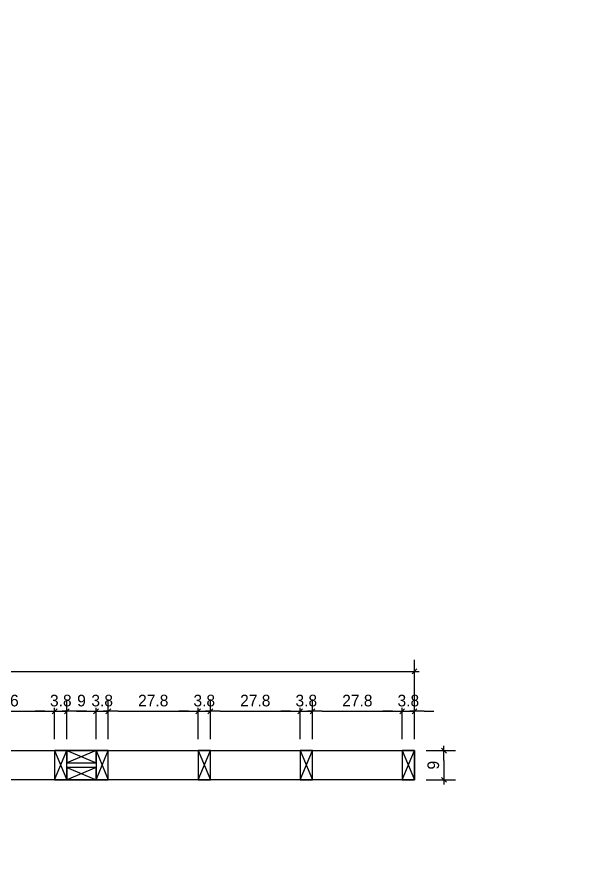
# Model space of a CAD drawing. Header units: millimetres. Extents: x 19458 to 19801, y 4351 to 4752.
# Drawn here: x 19514.414 to 19516.192, y 4507.75 to 4510.403 of the extents above; entities that cross this region are included whole.
import ezdxf

# ---------------------------------------------------------------- set-up
doc = ezdxf.new("R2010")
doc.units = ezdxf.units.MM
for name, color, linetype in [('0 @ 0.2', 7, 'Continuous'), ('cotas', 1, 'Continuous'), ('cotas @ 400', 1, 'Continuous'), ('cotas @ 500', 1, 'Continuous'), ('PANELES PARED', 2, 'Continuous')]:
    doc.layers.add(name, color=color, linetype=linetype)
doc.styles.add('century gothic', font='GOTHIC.TTF')
doc.styles.add('COTAS SMC', font='GOTHIC.TTF')
doc.dimstyles.new('ANOTATIVE 100 SMCONSTRUCCIONES', dxfattribs={"dimscale": 0, "dimtxt": 0.18, "dimasz": 0.15, "dimexe": 0.18, "dimexo": 0.09, "dimgap": 0.1, "dimtad": 1, "dimzin": 0, "dimdsep": 46, "dimtxsty": 'century gothic', "dimblk1": 'FLECHA1', "dimblk2": 'FLECHA1', "dimsah": 1, "dimcen": 0.18, "dimdle": 0.075, "dimclrd": 1, "dimclre": 1, "dimclrt": 2, "dimaunit": 1, "dimadec": 0, "dimazin": 0, "dimtfac": 0.75, "dimtix": 1, "dimtmove": 2, "dimatfit": 3, "dimfxl": 0.09, "dimtvp": 1.5, "dimtfill": 1, "dimtolj": 1, "dimtzin": 0, "dimarcsym": 0})
doc.dimstyles.new('ANOTATIVE CM SMCONSTRUCCIONES', dxfattribs={"dimscale": 0, "dimtxt": 0.18, "dimasz": 0.15, "dimexe": 0.18, "dimexo": 0.18, "dimgap": 0.07, "dimtad": 1, "dimdec": 1, "dimlfac": 100, "dimdsep": 46, "dimtxsty": 'century gothic', "dimblk1": 'FLECHA1', "dimblk2": 'FLECHA1', "dimsah": 1, "dimcen": 0.18, "dimdle": 0.075, "dimclrd": 1, "dimclre": 1, "dimclrt": 2, "dimaunit": 1, "dimadec": 0, "dimazin": 2, "dimtfac": 0.75, "dimtdec": 1, "dimtix": 1, "dimtmove": 2, "dimatfit": 3, "dimfxl": 0.09, "dimtvp": 1.5, "dimtfill": 1, "dimtolj": 1, "dimtzin": 0, "dimarcsym": 0})
doc.dimstyles.new('PIES SMCONSTRUCCIONES', dxfattribs={"dimscale": 0, "dimtxt": 0.18, "dimasz": 0.2, "dimexe": 0.18, "dimexo": 0, "dimgap": 0.1, "dimtad": 1, "dimdec": 0, "dimlfac": 39.370079, "dimzin": 0, "dimdsep": 46, "dimlunit": 4, "dimtxsty": 'COTAS SMC', "dimblk1": 'FLECHA1', "dimblk2": 'FLECHA1', "dimsah": 1, "dimcen": 0.2, "dimdle": 0.075, "dimclrd": 1, "dimclre": 1, "dimclrt": 2, "dimaunit": 1, "dimadec": 0, "dimazin": 0, "dimtfac": 0.75, "dimtdec": 0, "dimtix": 1, "dimtmove": 2, "dimatfit": 3, "dimfxl": 0.09, "dimtvp": 1.5, "dimtfill": 1, "dimtolj": 1, "dimtzin": 0, "dimarcsym": 0})

# ---------------------------------------------------------------- blocks, each defined once
blk = doc.blocks.new('FLECHA1')
at = {"color": 4}
blk.add_line((-0.246176, -0.248081), (0.248081, 0.25), dxfattribs=at)
at = {"color": 1}
blk.add_line((-1, 0), (0.496162, 0), dxfattribs=at)
blk = doc.blocks.new('*D1568')
at = {"layer": 'cotas', "color": 1, "lineweight": -2, "transparency": 16777216}
for p, q in [((19614.326, 4625.8448), (19614.326, 4700.8448)), ((19570.9836, 4550.8448), (19524.326, 4550.8448)), ((19614.326, 4548.4298), (19614.326, 4550.8448)), ((19570.5339, 4548.4298), (19524.326, 4548.4298)), ((19614.326, 4473.4298), (19614.326, 4398.4298))]:
    blk.add_line(p, q, dxfattribs=at)
at = {"layer": 'Defpoints', "color": 0, "transparency": 16777216}
for p in [(19614.326, 4550.8448), (19615.9836, 4550.8448), (19615.5339, 4548.4298)]:
    blk.add_point(p, dxfattribs=at)
at = {"layer": 'cotas', "color": 1, "lineweight": -2, "transparency": 16777216, "xscale": 75, "yscale": 75, "zscale": 75}
for p, rotation in [((19614.326, 4550.8448), 270), ((19614.326, 4548.4298), 90)]:
    blk.add_blockref('FLECHA1', p, dxfattribs=dict(at, rotation=rotation))
at = {"layer": 'cotas', "color": 2, "transparency": 16777216, "insert": (19517.3376, 4549.6373), "char_height": 90, "attachment_point": 5, "rotation": 90, "style": 'century gothic', "bg_fill": 3, "box_fill_scale": 1.1, "bg_fill_color": 256, "bg_fill_true_color": 13158600, "bg_fill_transparency": 0}
blk.add_mtext('\\A1;2.42', dxfattribs=at)
blk = doc.blocks.new('*D1620')
at = {"layer": 'cotas', "color": 1, "lineweight": -2, "transparency": 16777216}
for p, q in [((19614.326, 4610.8448), (19614.326, 4670.8448)), ((19579.9836, 4550.8448), (19542.326, 4550.8448)), ((19614.326, 4548.4298), (19614.326, 4550.8448)), ((19579.5339, 4548.4298), (19542.326, 4548.4298)), ((19614.326, 4488.4298), (19614.326, 4428.4298))]:
    blk.add_line(p, q, dxfattribs=at)
at = {"layer": 'Defpoints', "color": 0, "transparency": 16777216}
for p in [(19614.326, 4550.8448), (19615.9836, 4550.8448), (19615.5339, 4548.4298)]:
    blk.add_point(p, dxfattribs=at)
at = {"layer": 'cotas', "color": 1, "lineweight": -2, "transparency": 16777216, "xscale": 60, "yscale": 60, "zscale": 60}
for p, rotation in [((19614.326, 4550.8448), 270), ((19614.326, 4548.4298), 90)]:
    blk.add_blockref('FLECHA1', p, dxfattribs=dict(at, rotation=rotation))
at = {"layer": 'cotas', "color": 2, "transparency": 16777216, "insert": (19536.7353, 4549.6373), "char_height": 72, "attachment_point": 5, "rotation": 90, "style": 'century gothic', "bg_fill": 3, "box_fill_scale": 1.1, "bg_fill_color": 256, "bg_fill_true_color": 13158600, "bg_fill_transparency": 0}
blk.add_mtext('\\A1;2.42', dxfattribs=at)
blk = doc.blocks.new('*D1623')
at = {"layer": 'cotas', "color": 1, "lineweight": -2, "transparency": 16777216}
for p, q in [((19620.0128, 4651.7533), (19620.0128, 4751.7533)), ((19620.4168, 4551.7533), (19530.0128, 4551.7533)), ((19620.0128, 4550.5333), (19620.0128, 4551.7533)), ((19620.4168, 4550.5333), (19530.0128, 4550.5333)), ((19620.0128, 4450.5333), (19620.0128, 4350.5333))]:
    blk.add_line(p, q, dxfattribs=at)
at = {"layer": 'Defpoints', "color": 0, "transparency": 16777216}
for p in [(19620.0128, 4551.7533), (19620.4168, 4551.7533), (19620.4168, 4550.5333)]:
    blk.add_point(p, dxfattribs=at)
at = {"layer": 'cotas', "color": 1, "lineweight": -2, "transparency": 16777216, "xscale": 100, "yscale": 100, "zscale": 100}
for p, rotation in [((19620.0128, 4551.7533), 270), ((19620.0128, 4550.5333), 90)]:
    blk.add_blockref('FLECHA1', p, dxfattribs=dict(at, rotation=rotation))
at = {"layer": 'cotas', "color": 2, "transparency": 16777216, "insert": (19523.8809, 4551.1433), "char_height": 90, "attachment_point": 5, "rotation": 90, "style": 'COTAS SMC', "bg_fill": 3, "box_fill_scale": 1.1, "bg_fill_color": 256, "bg_fill_true_color": 13158600, "bg_fill_transparency": 0}
blk.add_mtext("\\A1;4'", dxfattribs=at)
blk = doc.blocks.new('*D1673')
at = {"layer": 'cotas', "color": 1, "lineweight": -2, "transparency": 16777216}
for p, q in [((19620.0128, 4631.7533), (19620.0128, 4711.7533)), ((19620.4168, 4551.7533), (19548.0128, 4551.7533)), ((19620.0128, 4550.5333), (19620.0128, 4551.7533)), ((19620.4168, 4550.5333), (19548.0128, 4550.5333)), ((19620.0128, 4470.5333), (19620.0128, 4390.5333))]:
    blk.add_line(p, q, dxfattribs=at)
at = {"layer": 'Defpoints', "color": 0, "transparency": 16777216}
for p in [(19620.0128, 4551.7533), (19620.4168, 4551.7533), (19620.4168, 4550.5333)]:
    blk.add_point(p, dxfattribs=at)
at = {"layer": 'cotas', "color": 1, "lineweight": -2, "transparency": 16777216, "xscale": 80, "yscale": 80, "zscale": 80}
for p, rotation in [((19620.0128, 4551.7533), 270), ((19620.0128, 4550.5333), 90)]:
    blk.add_blockref('FLECHA1', p, dxfattribs=dict(at, rotation=rotation))
at = {"layer": 'cotas', "color": 2, "transparency": 16777216, "insert": (19543.1073, 4551.1433), "char_height": 72, "attachment_point": 5, "rotation": 90, "style": 'COTAS SMC', "bg_fill": 3, "box_fill_scale": 1.1, "bg_fill_color": 256, "bg_fill_true_color": 13158600, "bg_fill_transparency": 0}
blk.add_mtext("\\A1;4'", dxfattribs=at)
blk = doc.blocks.new('*D145')
at = {"color": 1, "lineweight": -2, "transparency": 16777216}
for p, q in [((19515.6793, 4508.1344), (19515.7705, 4508.1344)), ((19515.7345, 4508.1044), (19515.7345, 4508.0744)), ((19515.6793, 4508.0444), (19515.7705, 4508.0444))]:
    blk.add_line(p, q, dxfattribs=at)
at = {"layer": 'Defpoints', "color": 0, "transparency": 16777216}
for p in [(19515.6433, 4508.1344), (19515.6433, 4508.0444), (19515.7345, 4508.0444)]:
    blk.add_point(p, dxfattribs=at)
at = {"color": 1, "lineweight": -2, "transparency": 16777216, "xscale": 0.03, "yscale": 0.03, "zscale": 0.03}
for p, rotation in [((19515.7345, 4508.1344), 90), ((19515.7345, 4508.0444), 270)]:
    blk.add_blockref('FLECHA1', p, dxfattribs=dict(at, rotation=rotation))
at = {"color": 2, "transparency": 16777216, "insert": (19515.7016, 4508.0894), "char_height": 0.036, "attachment_point": 5, "rotation": 90, "style": 'century gothic', "bg_fill": 3, "box_fill_scale": 1.1, "bg_fill_color": 256, "bg_fill_true_color": 13158600, "bg_fill_transparency": 0}
blk.add_mtext('\\A1;9', dxfattribs=at)
blk = doc.blocks.new('PZ1')
at = {"layer": 'PANELES PARED'}
for p, q in [((19503.9863, 4507.8495), (19504.0243, 4507.7595)), ((19503.9863, 4507.7595), (19504.0243, 4507.8495))]:
    blk.add_line(p, q, dxfattribs=at)
blk.add_lwpolyline([(19503.9863, 4507.7595), (19504.0243, 4507.7595), (19504.0243, 4507.8495), (19503.9863, 4507.8495)], close=True, dxfattribs=at)
blk = doc.blocks.new('*D155')
at = {"color": 1, "lineweight": -2, "transparency": 16777216}
for p, q in [((19514.2141, 4508.1704), (19514.2141, 4508.2921)), ((19514.5303, 4508.1704), (19514.5303, 4508.2921)), ((19514.2441, 4508.2561), (19514.5003, 4508.2561))]:
    blk.add_line(p, q, dxfattribs=at)
at = {"layer": 'Defpoints', "color": 0, "transparency": 16777216}
for p in [(19514.5303, 4508.2561), (19514.2141, 4508.1344), (19514.5303, 4508.1344)]:
    blk.add_point(p, dxfattribs=at)
at = {"color": 1, "lineweight": -2, "transparency": 16777216, "xscale": 0.03, "yscale": 0.03, "zscale": 0.03, "rotation": 180}
blk.add_blockref('FLECHA1', (19514.2141, 4508.2561), dxfattribs=at)
at = {"color": 1, "lineweight": -2, "transparency": 16777216, "xscale": 0.03, "yscale": 0.03, "zscale": 0.03}
blk.add_blockref('FLECHA1', (19514.5303, 4508.2561), dxfattribs=at)
at = {"color": 2, "transparency": 16777216, "insert": (19514.3722, 4508.289), "char_height": 0.036, "attachment_point": 5, "style": 'century gothic', "bg_fill": 3, "box_fill_scale": 1.1, "bg_fill_color": 256, "bg_fill_true_color": 13158600, "bg_fill_transparency": 0}
blk.add_mtext('\\A1;31.6', dxfattribs=at)
blk = doc.blocks.new('*D156')
at = {"color": 1, "lineweight": -2, "transparency": 16777216}
for p, q in [((19514.5303, 4508.1704), (19514.5303, 4508.2921)), ((19514.5683, 4508.1704), (19514.5683, 4508.2921)), ((19514.5003, 4508.2561), (19514.4703, 4508.2561)), ((19514.5303, 4508.2561), (19514.5683, 4508.2561)), ((19514.5983, 4508.2561), (19514.6283, 4508.2561))]:
    blk.add_line(p, q, dxfattribs=at)
at = {"layer": 'Defpoints', "color": 0, "transparency": 16777216}
for p in [(19514.5303, 4508.1344), (19514.5683, 4508.1344)]:
    blk.add_point(p, dxfattribs=at)
at = {"color": 1, "lineweight": -2, "transparency": 16777216, "xscale": 0.03, "yscale": 0.03, "zscale": 0.03}
blk.add_blockref('FLECHA1', (19514.5303, 4508.2561), dxfattribs=at)
at = {"color": 1, "lineweight": -2, "transparency": 16777216, "xscale": 0.03, "yscale": 0.03, "zscale": 0.03, "rotation": 180}
blk.add_blockref('FLECHA1', (19514.5683, 4508.2561), dxfattribs=at)
at = {"color": 2, "transparency": 16777216, "insert": (19514.5493, 4508.289), "char_height": 0.036, "attachment_point": 5, "style": 'century gothic', "bg_fill": 3, "box_fill_scale": 1.1, "bg_fill_color": 256, "bg_fill_true_color": 13158600, "bg_fill_transparency": 0}
blk.add_mtext('\\A1;3.8', dxfattribs=at)
at = {"layer": 'Defpoints', "color": 0, "transparency": 16777216}
blk.add_point((19514.5683, 4508.2561), dxfattribs=at)
blk = doc.blocks.new('*D157')
at = {"color": 1, "lineweight": -2, "transparency": 16777216}
for p, q in [((19514.5683, 4508.1704), (19514.5683, 4508.2921)), ((19514.6583, 4508.1704), (19514.6583, 4508.2921)), ((19514.5983, 4508.2561), (19514.6283, 4508.2561))]:
    blk.add_line(p, q, dxfattribs=at)
at = {"layer": 'Defpoints', "color": 0, "transparency": 16777216}
for p in [(19514.6583, 4508.2561), (19514.5683, 4508.1344), (19514.6583, 4508.1344)]:
    blk.add_point(p, dxfattribs=at)
at = {"color": 1, "lineweight": -2, "transparency": 16777216, "xscale": 0.03, "yscale": 0.03, "zscale": 0.03, "rotation": 180}
blk.add_blockref('FLECHA1', (19514.5683, 4508.2561), dxfattribs=at)
at = {"color": 1, "lineweight": -2, "transparency": 16777216, "xscale": 0.03, "yscale": 0.03, "zscale": 0.03}
blk.add_blockref('FLECHA1', (19514.6583, 4508.2561), dxfattribs=at)
at = {"color": 2, "transparency": 16777216, "insert": (19514.6133, 4508.289), "char_height": 0.036, "attachment_point": 5, "style": 'century gothic', "bg_fill": 3, "box_fill_scale": 1.1, "bg_fill_color": 256, "bg_fill_true_color": 13158600, "bg_fill_transparency": 0}
blk.add_mtext('\\A1;9', dxfattribs=at)
blk = doc.blocks.new('*D158')
at = {"color": 1, "lineweight": -2, "transparency": 16777216}
for p, q in [((19514.6583, 4508.1704), (19514.6583, 4508.2921)), ((19514.6963, 4508.1704), (19514.6963, 4508.2921)), ((19514.6283, 4508.2561), (19514.5983, 4508.2561)), ((19514.6583, 4508.2561), (19514.6963, 4508.2561)), ((19514.7263, 4508.2561), (19514.7563, 4508.2561))]:
    blk.add_line(p, q, dxfattribs=at)
at = {"layer": 'Defpoints', "color": 0, "transparency": 16777216}
for p in [(19514.6583, 4508.1344), (19514.6963, 4508.1344)]:
    blk.add_point(p, dxfattribs=at)
at = {"color": 1, "lineweight": -2, "transparency": 16777216, "xscale": 0.03, "yscale": 0.03, "zscale": 0.03}
blk.add_blockref('FLECHA1', (19514.6583, 4508.2561), dxfattribs=at)
at = {"color": 1, "lineweight": -2, "transparency": 16777216, "xscale": 0.03, "yscale": 0.03, "zscale": 0.03, "rotation": 180}
blk.add_blockref('FLECHA1', (19514.6963, 4508.2561), dxfattribs=at)
at = {"color": 2, "transparency": 16777216, "insert": (19514.6773, 4508.289), "char_height": 0.036, "attachment_point": 5, "style": 'century gothic', "bg_fill": 3, "box_fill_scale": 1.1, "bg_fill_color": 256, "bg_fill_true_color": 13158600, "bg_fill_transparency": 0}
blk.add_mtext('\\A1;3.8', dxfattribs=at)
at = {"layer": 'Defpoints', "color": 0, "transparency": 16777216}
blk.add_point((19514.6963, 4508.2561), dxfattribs=at)
blk = doc.blocks.new('*D159')
at = {"color": 1, "lineweight": -2, "transparency": 16777216}
for p, q in [((19514.6963, 4508.1704), (19514.6963, 4508.2921)), ((19514.974, 4508.1704), (19514.974, 4508.2921)), ((19514.7263, 4508.2561), (19514.944, 4508.2561))]:
    blk.add_line(p, q, dxfattribs=at)
at = {"layer": 'Defpoints', "color": 0, "transparency": 16777216}
for p in [(19514.974, 4508.2561), (19514.6963, 4508.1344), (19514.974, 4508.1344)]:
    blk.add_point(p, dxfattribs=at)
at = {"color": 1, "lineweight": -2, "transparency": 16777216, "xscale": 0.03, "yscale": 0.03, "zscale": 0.03, "rotation": 180}
blk.add_blockref('FLECHA1', (19514.6963, 4508.2561), dxfattribs=at)
at = {"color": 1, "lineweight": -2, "transparency": 16777216, "xscale": 0.03, "yscale": 0.03, "zscale": 0.03}
blk.add_blockref('FLECHA1', (19514.974, 4508.2561), dxfattribs=at)
at = {"color": 2, "transparency": 16777216, "insert": (19514.8352, 4508.289), "char_height": 0.036, "attachment_point": 5, "style": 'century gothic', "bg_fill": 3, "box_fill_scale": 1.1, "bg_fill_color": 256, "bg_fill_true_color": 13158600, "bg_fill_transparency": 0}
blk.add_mtext('\\A1;27.8', dxfattribs=at)
blk = doc.blocks.new('*D160')
at = {"color": 1, "lineweight": -2, "transparency": 16777216}
for p, q in [((19514.974, 4508.1704), (19514.974, 4508.2921)), ((19515.012, 4508.1704), (19515.012, 4508.2921)), ((19514.944, 4508.2561), (19514.914, 4508.2561)), ((19514.974, 4508.2561), (19515.012, 4508.2561)), ((19515.042, 4508.2561), (19515.072, 4508.2561))]:
    blk.add_line(p, q, dxfattribs=at)
at = {"layer": 'Defpoints', "color": 0, "transparency": 16777216}
for p in [(19514.974, 4508.1344), (19515.012, 4508.1344)]:
    blk.add_point(p, dxfattribs=at)
at = {"color": 1, "lineweight": -2, "transparency": 16777216, "xscale": 0.03, "yscale": 0.03, "zscale": 0.03}
blk.add_blockref('FLECHA1', (19514.974, 4508.2561), dxfattribs=at)
at = {"color": 1, "lineweight": -2, "transparency": 16777216, "xscale": 0.03, "yscale": 0.03, "zscale": 0.03, "rotation": 180}
blk.add_blockref('FLECHA1', (19515.012, 4508.2561), dxfattribs=at)
at = {"color": 2, "transparency": 16777216, "insert": (19514.993, 4508.289), "char_height": 0.036, "attachment_point": 5, "style": 'century gothic', "bg_fill": 3, "box_fill_scale": 1.1, "bg_fill_color": 256, "bg_fill_true_color": 13158600, "bg_fill_transparency": 0}
blk.add_mtext('\\A1;3.8', dxfattribs=at)
at = {"layer": 'Defpoints', "color": 0, "transparency": 16777216}
blk.add_point((19515.012, 4508.2561), dxfattribs=at)
blk = doc.blocks.new('*D161')
at = {"color": 1, "lineweight": -2, "transparency": 16777216}
for p, q in [((19515.012, 4508.1704), (19515.012, 4508.2921)), ((19515.2896, 4508.1704), (19515.2896, 4508.2921)), ((19515.042, 4508.2561), (19515.2596, 4508.2561))]:
    blk.add_line(p, q, dxfattribs=at)
at = {"layer": 'Defpoints', "color": 0, "transparency": 16777216}
for p in [(19515.2896, 4508.2561), (19515.012, 4508.1344), (19515.2896, 4508.1344)]:
    blk.add_point(p, dxfattribs=at)
at = {"color": 1, "lineweight": -2, "transparency": 16777216, "xscale": 0.03, "yscale": 0.03, "zscale": 0.03, "rotation": 180}
blk.add_blockref('FLECHA1', (19515.012, 4508.2561), dxfattribs=at)
at = {"color": 1, "lineweight": -2, "transparency": 16777216, "xscale": 0.03, "yscale": 0.03, "zscale": 0.03}
blk.add_blockref('FLECHA1', (19515.2896, 4508.2561), dxfattribs=at)
at = {"color": 2, "transparency": 16777216, "insert": (19515.1508, 4508.289), "char_height": 0.036, "attachment_point": 5, "style": 'century gothic', "bg_fill": 3, "box_fill_scale": 1.1, "bg_fill_color": 256, "bg_fill_true_color": 13158600, "bg_fill_transparency": 0}
blk.add_mtext('\\A1;27.8', dxfattribs=at)
blk = doc.blocks.new('*D162')
at = {"color": 1, "lineweight": -2, "transparency": 16777216}
for p, q in [((19515.2896, 4508.1704), (19515.2896, 4508.2921)), ((19515.3276, 4508.1704), (19515.3276, 4508.2921)), ((19515.2596, 4508.2561), (19515.2296, 4508.2561)), ((19515.2896, 4508.2561), (19515.3276, 4508.2561)), ((19515.3576, 4508.2561), (19515.3876, 4508.2561))]:
    blk.add_line(p, q, dxfattribs=at)
at = {"layer": 'Defpoints', "color": 0, "transparency": 16777216}
for p in [(19515.2896, 4508.1344), (19515.3276, 4508.1344)]:
    blk.add_point(p, dxfattribs=at)
at = {"color": 1, "lineweight": -2, "transparency": 16777216, "xscale": 0.03, "yscale": 0.03, "zscale": 0.03}
blk.add_blockref('FLECHA1', (19515.2896, 4508.2561), dxfattribs=at)
at = {"color": 1, "lineweight": -2, "transparency": 16777216, "xscale": 0.03, "yscale": 0.03, "zscale": 0.03, "rotation": 180}
blk.add_blockref('FLECHA1', (19515.3276, 4508.2561), dxfattribs=at)
at = {"color": 2, "transparency": 16777216, "insert": (19515.3086, 4508.289), "char_height": 0.036, "attachment_point": 5, "style": 'century gothic', "bg_fill": 3, "box_fill_scale": 1.1, "bg_fill_color": 256, "bg_fill_true_color": 13158600, "bg_fill_transparency": 0}
blk.add_mtext('\\A1;3.8', dxfattribs=at)
at = {"layer": 'Defpoints', "color": 0, "transparency": 16777216}
blk.add_point((19515.3276, 4508.2561), dxfattribs=at)
blk = doc.blocks.new('*D163')
at = {"color": 1, "lineweight": -2, "transparency": 16777216}
for p, q in [((19515.3276, 4508.1704), (19515.3276, 4508.2921)), ((19515.6053, 4508.1704), (19515.6053, 4508.2921)), ((19515.3576, 4508.2561), (19515.5753, 4508.2561))]:
    blk.add_line(p, q, dxfattribs=at)
at = {"layer": 'Defpoints', "color": 0, "transparency": 16777216}
for p in [(19515.6053, 4508.2561), (19515.3276, 4508.1344), (19515.6053, 4508.1344)]:
    blk.add_point(p, dxfattribs=at)
at = {"color": 1, "lineweight": -2, "transparency": 16777216, "xscale": 0.03, "yscale": 0.03, "zscale": 0.03, "rotation": 180}
blk.add_blockref('FLECHA1', (19515.3276, 4508.2561), dxfattribs=at)
at = {"color": 1, "lineweight": -2, "transparency": 16777216, "xscale": 0.03, "yscale": 0.03, "zscale": 0.03}
blk.add_blockref('FLECHA1', (19515.6053, 4508.2561), dxfattribs=at)
at = {"color": 2, "transparency": 16777216, "insert": (19515.4665, 4508.289), "char_height": 0.036, "attachment_point": 5, "style": 'century gothic', "bg_fill": 3, "box_fill_scale": 1.1, "bg_fill_color": 256, "bg_fill_true_color": 13158600, "bg_fill_transparency": 0}
blk.add_mtext('\\A1;27.8', dxfattribs=at)
blk = doc.blocks.new('*D164')
at = {"color": 1, "lineweight": -2, "transparency": 16777216}
for p, q in [((19515.6053, 4508.1704), (19515.6053, 4508.2921)), ((19515.6433, 4508.1704), (19515.6433, 4508.2921)), ((19515.5753, 4508.2561), (19515.5453, 4508.2561)), ((19515.6053, 4508.2561), (19515.6433, 4508.2561)), ((19515.6733, 4508.2561), (19515.7033, 4508.2561))]:
    blk.add_line(p, q, dxfattribs=at)
at = {"layer": 'Defpoints', "color": 0, "transparency": 16777216}
for p in [(19515.6053, 4508.1344), (19515.6433, 4508.1344)]:
    blk.add_point(p, dxfattribs=at)
at = {"color": 1, "lineweight": -2, "transparency": 16777216, "xscale": 0.03, "yscale": 0.03, "zscale": 0.03}
blk.add_blockref('FLECHA1', (19515.6053, 4508.2561), dxfattribs=at)
at = {"color": 1, "lineweight": -2, "transparency": 16777216, "xscale": 0.03, "yscale": 0.03, "zscale": 0.03, "rotation": 180}
blk.add_blockref('FLECHA1', (19515.6433, 4508.2561), dxfattribs=at)
at = {"color": 2, "transparency": 16777216, "insert": (19515.6243, 4508.289), "char_height": 0.036, "attachment_point": 5, "style": 'century gothic', "bg_fill": 3, "box_fill_scale": 1.1, "bg_fill_color": 256, "bg_fill_true_color": 13158600, "bg_fill_transparency": 0}
blk.add_mtext('\\A1;3.8', dxfattribs=at)
at = {"layer": 'Defpoints', "color": 0, "transparency": 16777216}
blk.add_point((19515.6433, 4508.2561), dxfattribs=at)
blk = doc.blocks.new('*D165')
at = {"color": 1, "lineweight": -2, "transparency": 16777216}
for p, q in [((19512.7593, 4508.1704), (19512.7593, 4508.4156)), ((19515.6433, 4508.1704), (19515.6433, 4508.4156)), ((19512.7893, 4508.3796), (19515.6133, 4508.3796))]:
    blk.add_line(p, q, dxfattribs=at)
at = {"layer": 'Defpoints', "color": 0, "transparency": 16777216}
for p in [(19515.6433, 4508.3796), (19512.7593, 4508.1344), (19515.6433, 4508.1344)]:
    blk.add_point(p, dxfattribs=at)
at = {"color": 1, "lineweight": -2, "transparency": 16777216, "xscale": 0.03, "yscale": 0.03, "zscale": 0.03, "rotation": 180}
blk.add_blockref('FLECHA1', (19512.7593, 4508.3796), dxfattribs=at)
at = {"color": 1, "lineweight": -2, "transparency": 16777216, "xscale": 0.03, "yscale": 0.03, "zscale": 0.03}
blk.add_blockref('FLECHA1', (19515.6433, 4508.3796), dxfattribs=at)
at = {"color": 2, "transparency": 16777216, "insert": (19514.2013, 4508.4125), "char_height": 0.036, "attachment_point": 5, "style": 'century gothic', "bg_fill": 3, "box_fill_scale": 1.1, "bg_fill_color": 256, "bg_fill_true_color": 13158600, "bg_fill_transparency": 0}
blk.add_mtext('\\A1;288.4', dxfattribs=at)
blk = doc.blocks.new('*U1729')
at = {"layer": 'cotas @ 500'}
dim = blk.add_linear_dim(base=(19614.3260382735, 4550.8448237801), p1=(19615.5338597089, 4548.4298237801), p2=(19615.9836080801, 4550.8448237801), angle=90, dimstyle='ANOTATIVE 100 SMCONSTRUCCIONES', override={"dimscale": 500, "dimtix": 1, "dimtofl": 1, "dimtmove": 1, "dimatfit": 1}, dxfattribs=at)
dim.commit()
dim.dimension.update_dxf_attribs({"geometry": '*D1568', "text_midpoint": (19517.3375950376, 4549.6373237801)})
at = {"layer": 'cotas @ 400'}
dim = blk.add_linear_dim(base=(19614.3260382735, 4550.8448237801), p1=(19615.5338597089, 4548.4298237801), p2=(19615.9836080801, 4550.8448237801), angle=90, dimstyle='ANOTATIVE 100 SMCONSTRUCCIONES', override={"dimscale": 400, "dimtix": 1, "dimtofl": 1, "dimtmove": 1, "dimatfit": 1}, dxfattribs=at)
dim.commit()
dim.dimension.update_dxf_attribs({"geometry": '*D1620', "text_midpoint": (19536.7352836848, 4549.6373237801)})
blk = doc.blocks.new('*U1731')
at = {"layer": 'cotas @ 500'}
dim = blk.add_linear_dim(base=(19620.0128, 4551.7533), p1=(19620.4168, 4550.5333), p2=(19620.4168, 4551.7533), angle=90, dimstyle='PIES SMCONSTRUCCIONES', override={"dimscale": 500, "dimtix": 1, "dimtofl": 1, "dimtmove": 2, "dimatfit": 3}, dxfattribs=at)
dim.commit()
dim.dimension.update_dxf_attribs({"geometry": '*D1623', "text_midpoint": (19523.8809, 4551.1433)})
at = {"layer": 'cotas @ 400'}
dim = blk.add_linear_dim(base=(19620.0128, 4551.7533), p1=(19620.4168, 4550.5333), p2=(19620.4168, 4551.7533), angle=90, dimstyle='PIES SMCONSTRUCCIONES', override={"dimscale": 400, "dimtix": 1, "dimtofl": 1, "dimtmove": 2, "dimatfit": 3}, dxfattribs=at)
dim.commit()
dim.dimension.update_dxf_attribs({"geometry": '*D1673', "text_midpoint": (19543.1073, 4551.1433)})

msp = doc.modelspace()

# ---------------------------------------------------------------- block references
at = {"layer": 'cotas'}
msp.add_blockref('*U1729', (0, 0), dxfattribs=at)

# ---------------------------------------------------------------- next in the draw order: block references
msp.add_blockref('*U1731', (0, 0), dxfattribs=at)

# ---------------------------------------------------------------- next in the draw order: linework, layer by layer
at = {"layer": 'PANELES PARED'}
msp.add_lwpolyline([(19512.7593, 4508.1344), (19515.6433, 4508.1344), (19515.6433, 4508.0444), (19512.7593, 4508.0444)], close=True, dxfattribs=at)

# ---------------------------------------------------------------- next in the draw order: block references
for p in [(10.544, 0.2849), (10.672, 0.2849), (10.9877, 0.2849), (11.3034, 0.2849)]:
    msp.add_blockref('PZ1', p)
at = {"rotation": 270}
for p in [(15006.8089, 24012.1207), (15006.8089, 24012.0687)]:
    msp.add_blockref('PZ1', p, dxfattribs=at)

# ---------------------------------------------------------------- next in the draw order: dimensions: what is measured, and where the dimension line sits
at = {"layer": '0 @ 0.2'}
dim = msp.add_linear_dim(base=(19514.5303, 4508.2561), p1=(19514.2141, 4508.1344), p2=(19514.5303, 4508.1344), dimstyle='ANOTATIVE CM SMCONSTRUCCIONES', override={"dimscale": 0.2, "dimtix": 1, "dimtofl": 1, "dimtmove": 2, "dimatfit": 3}, dxfattribs=at)
dim.commit()
dim.dimension.update_dxf_attribs({"geometry": '*D155', "text_midpoint": (19514.3722, 4508.289)})
dim = msp.add_linear_dim(base=(19515.7345, 4508.0444), p1=(19515.6433, 4508.1344), p2=(19515.6433, 4508.0444), angle=90, dimstyle='ANOTATIVE CM SMCONSTRUCCIONES', override={"dimscale": 0.2, "dimtix": 1, "dimtofl": 1, "dimtmove": 2, "dimatfit": 3}, dxfattribs=at)
dim.commit()
dim.dimension.update_dxf_attribs({"geometry": '*D145', "text_midpoint": (19515.7016, 4508.0894)})

# ---------------------------------------------------------------- next in the draw order: block references
msp.add_blockref('PZ1', (11.619, 0.2849))

# ---------------------------------------------------------------- next in the draw order: dimensions: what is measured, and where the dimension line sits
dim = msp.add_linear_dim(base=(19514.5683, 4508.2561), p1=(19514.5303, 4508.1344), p2=(19514.5683, 4508.1344), dimstyle='ANOTATIVE CM SMCONSTRUCCIONES', override={"dimscale": 0.2, "dimtix": 1, "dimtofl": 1, "dimtmove": 2, "dimatfit": 3}, dxfattribs=at)
dim.commit()
dim.dimension.update_dxf_attribs({"geometry": '*D156', "text_midpoint": (19514.5493, 4508.289)})

# ---------------------------------------------------------------- next in the draw order: dimensions: what is measured, and where the dimension line sits
dim = msp.add_linear_dim(base=(19514.6583, 4508.2561), p1=(19514.5683, 4508.1344), p2=(19514.6583, 4508.1344), dimstyle='ANOTATIVE CM SMCONSTRUCCIONES', override={"dimscale": 0.2, "dimtix": 1, "dimtofl": 1, "dimtmove": 2, "dimatfit": 3}, dxfattribs=at)
dim.commit()
dim.dimension.update_dxf_attribs({"geometry": '*D157', "text_midpoint": (19514.6133, 4508.289)})

# ---------------------------------------------------------------- next in the draw order: dimensions: what is measured, and where the dimension line sits
dim = msp.add_linear_dim(base=(19514.6963, 4508.2561), p1=(19514.6583, 4508.1344), p2=(19514.6963, 4508.1344), dimstyle='ANOTATIVE CM SMCONSTRUCCIONES', override={"dimscale": 0.2, "dimtix": 1, "dimtofl": 1, "dimtmove": 2, "dimatfit": 3}, dxfattribs=at)
dim.commit()
dim.dimension.update_dxf_attribs({"geometry": '*D158', "text_midpoint": (19514.6773, 4508.289)})

# ---------------------------------------------------------------- next in the draw order: dimensions: what is measured, and where the dimension line sits
dim = msp.add_linear_dim(base=(19514.974, 4508.2561), p1=(19514.6963, 4508.1344), p2=(19514.974, 4508.1344), dimstyle='ANOTATIVE CM SMCONSTRUCCIONES', override={"dimscale": 0.2, "dimtix": 1, "dimtofl": 1, "dimtmove": 2, "dimatfit": 3}, dxfattribs=at)
dim.commit()
dim.dimension.update_dxf_attribs({"geometry": '*D159', "text_midpoint": (19514.8352, 4508.289)})

# ---------------------------------------------------------------- next in the draw order: dimensions: what is measured, and where the dimension line sits
dim = msp.add_linear_dim(base=(19515.012, 4508.2561), p1=(19514.974, 4508.1344), p2=(19515.012, 4508.1344), dimstyle='ANOTATIVE CM SMCONSTRUCCIONES', override={"dimscale": 0.2, "dimtix": 1, "dimtofl": 1, "dimtmove": 2, "dimatfit": 3}, dxfattribs=at)
dim.commit()
dim.dimension.update_dxf_attribs({"geometry": '*D160', "text_midpoint": (19514.993, 4508.289)})

# ---------------------------------------------------------------- next in the draw order: dimensions: what is measured, and where the dimension line sits
dim = msp.add_linear_dim(base=(19515.2896, 4508.2561), p1=(19515.012, 4508.1344), p2=(19515.2896, 4508.1344), dimstyle='ANOTATIVE CM SMCONSTRUCCIONES', override={"dimscale": 0.2, "dimtix": 1, "dimtofl": 1, "dimtmove": 2, "dimatfit": 3}, dxfattribs=at)
dim.commit()
dim.dimension.update_dxf_attribs({"geometry": '*D161', "text_midpoint": (19515.1508, 4508.289)})

# ---------------------------------------------------------------- next in the draw order: dimensions: what is measured, and where the dimension line sits
dim = msp.add_linear_dim(base=(19515.3276, 4508.2561), p1=(19515.2896, 4508.1344), p2=(19515.3276, 4508.1344), dimstyle='ANOTATIVE CM SMCONSTRUCCIONES', override={"dimscale": 0.2, "dimtix": 1, "dimtofl": 1, "dimtmove": 2, "dimatfit": 3}, dxfattribs=at)
dim.commit()
dim.dimension.update_dxf_attribs({"geometry": '*D162', "text_midpoint": (19515.3086, 4508.289)})

# ---------------------------------------------------------------- next in the draw order: dimensions: what is measured, and where the dimension line sits
dim = msp.add_linear_dim(base=(19515.6053, 4508.2561), p1=(19515.3276, 4508.1344), p2=(19515.6053, 4508.1344), dimstyle='ANOTATIVE CM SMCONSTRUCCIONES', override={"dimscale": 0.2, "dimtix": 1, "dimtofl": 1, "dimtmove": 2, "dimatfit": 3}, dxfattribs=at)
dim.commit()
dim.dimension.update_dxf_attribs({"geometry": '*D163', "text_midpoint": (19515.4665, 4508.289)})

# ---------------------------------------------------------------- next in the draw order: dimensions: what is measured, and where the dimension line sits
dim = msp.add_linear_dim(base=(19515.6433, 4508.2561), p1=(19515.6053, 4508.1344), p2=(19515.6433, 4508.1344), dimstyle='ANOTATIVE CM SMCONSTRUCCIONES', override={"dimscale": 0.2, "dimtix": 1, "dimtofl": 1, "dimtmove": 2, "dimatfit": 3}, dxfattribs=at)
dim.commit()
dim.dimension.update_dxf_attribs({"geometry": '*D164', "text_midpoint": (19515.6243, 4508.289)})

# ---------------------------------------------------------------- next in the draw order: dimensions: what is measured, and where the dimension line sits
dim = msp.add_linear_dim(base=(19515.6433, 4508.3796), p1=(19512.7593, 4508.1344), p2=(19515.6433, 4508.1344), dimstyle='ANOTATIVE CM SMCONSTRUCCIONES', override={"dimscale": 0.2, "dimtix": 1, "dimtofl": 1, "dimtmove": 2, "dimatfit": 3}, dxfattribs=at)
dim.commit()
dim.dimension.update_dxf_attribs({"geometry": '*D165', "text_midpoint": (19514.2013, 4508.4125)})

doc.saveas('drawing.dxf')
